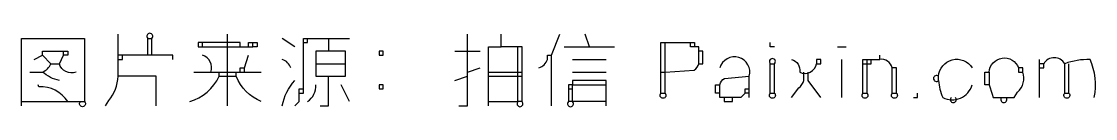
# Model space of a CAD drawing. Extents: x 21 to 958, y 17 to 450.
# Drawn here: x 21 to 276.3, y 16.8 to 34.2 of the extents above; entities that cross this region are included whole.
import ezdxf

# ---------------------------------------------------------------- set-up
doc = ezdxf.new("R2010")
doc.units = 0
doc.layers.get('0').update_dxf_attribs({"linetype": 'CONTINUOUS'})

msp = doc.modelspace()

# ---------------------------------------------------------------- linework, layer by layer
at = {"color": 255, "linetype": 'CONTINUOUS'}
for points in [[(41, 17), (41.75, 18.25, 0.156902), (44, 24), (44, 28), (44, 29), (44, 34)], [(21, 17), (21, 18), (21, 33), (36, 33), (36, 18, -2.414214), (35, 18)], [(132, 18), (139, 18, 2.414214), (140, 18), (140, 19), (140, 20), (140, 21), (140, 22), (140, 23), (140, 24), (140, 25), (140, 26), (140, 27), (140, 28), (140, 29), (140, 30), (140, 31), (135, 31)], [(23, 25), (26, 25, 0.184026), (28, 27), (30, 27), (31, 29), (31, 30)], [(144, 26, 0.236068), (146, 28), (146, 29), (147, 29)], [(194, 19), (194, 20), (194, 21), (194, 24, 0.996137), (187, 26)], [(251, 22), (250, 22), (250, 23), (250, 24), (250, 25), (251, 25, -0.804465), (258, 26), (258, 25), (259, 25)], [(276, 19, 0.158969), (275, 28, 0.087559), (269, 27, 0.56619), (264, 27), (263, 27)], [(85, 26, 0.236068), (83, 28)], [(239, 23), (239, 24, -0.73284), (247, 26)], [(251, 25), (251, 24), (251, 23), (251, 22), (251.75, 19.75), (252, 19), (257, 19), (257.75, 20.25, 0.315319), (259, 25), (259, 26), (258, 26)], [(30, 23, -0.120666), (26, 25)], [(61, 18, 0.208478), (68, 24), (68, 25)], [(78, 18, -0.198726), (72, 24), (72, 25)], [(187, 20), (186, 20), (186, 21), (186, 22), (187, 22, -0.226549), (188.08, 23.51), (194, 24)]]:
    msp.add_lwpolyline(points, format="xyb", dxfattribs=at)
at = {"color": 254, "linetype": 'CONTINUOUS'}
for points in [[(52, 29), (52, 30), (52, 31), (52, 32), (52, 33, 2.414214), (51, 33)], [(174, 20, -2.414214), (173, 20), (173, 21), (173, 22), (173, 23), (173, 24), (173, 25), (173, 26), (173, 27), (173, 28), (173, 29), (173, 30), (173, 31), (173, 32), (181, 32), (181, 31)], [(66, 25, 0.44169), (64, 29)], [(173, 25), (174, 25), (180.93, 25.49, 0.196577), (182, 27), (182, 28), (182, 29), (182, 30)], [(199, 20), (200, 20), (200, 21), (200, 22), (200, 23), (200, 24), (200, 25), (200, 26), (200, 27, 2.414214), (199, 27)], [(228, 20), (229, 20), (229, 21), (229, 22), (229, 23), (229, 24), (229, 25), (229, 26), (228, 26, 0.389934), (225, 28), (225, 29)], [(34, 25, -0.44169), (30, 27)], [(200, 20, -2.414214), (199, 20), (199, 21), (199, 22), (199, 23), (199, 24), (199, 25), (199, 26), (199, 27), (200, 27)], [(204, 28, -0.389934), (206, 25, 0.504798), (210, 27)], [(222, 20, -2.414214), (221, 20), (221, 21), (221, 22), (221, 23), (221, 24), (221, 25), (221, 26), (221, 27), (221, 28), (225, 28)], [(229, 20, -2.414214), (228, 20), (228, 21), (228, 22), (228, 23), (228, 24), (228, 25), (228, 26)], [(270, 20, -2.414214), (269, 20), (269, 21), (269, 22), (269, 23), (269, 24), (269, 25), (269, 26), (269, 27)], [(83, 17, -0.151606), (86, 23)], [(160, 17), (160, 18), (160, 22), (160, 23), (152, 23), (152, 22), (151, 22), (151, 21), (151, 20), (151, 19), (151, 18, 2.414214), (152, 18), (151, 18)], [(204, 19), (205.75, 21.25, 0.146769), (207, 23), (207, 24), (207, 25)], [(239, 24, 2.414214), (239, 23, 0.086485), (240, 19, 0.474236), (247, 22)], [(32, 18, 0.280195), (25.12, 21.47), (25, 22)], [(89, 18, 0.254994), (91, 22)], [(242, 19, 2.414214), (243, 19)]]:
    msp.add_lwpolyline(points, format="xyb", dxfattribs=at)
at = {"color": 255, "linetype": 'CONTINUOUS'}
for points in [[(70, 17), (70, 18), (70, 21), (70, 24), (70, 25), (70, 31), (70, 32), (70, 34)], [(125, 17), (127, 17), (127, 24), (127, 25), (127, 30), (127, 34)], [(132, 17), (132, 18), (132, 24), (132, 25), (132, 31), (135, 31), (135, 34)], [(147, 17), (147, 28), (147, 29), (149, 34)], [(64, 31), (65, 31), (66, 31), (67, 31), (68, 31), (69, 31), (70, 31), (71, 31), (72, 31), (73, 31), (75, 31), (76, 31), (76, 32)], [(86, 31), (83, 33)], [(86, 17), (87, 18), (87, 20), (88, 20), (88, 21), (88, 28), (88, 32), (89, 32), (89, 33)], [(88, 32), (88, 33), (99, 33)], [(94, 33), (94, 30), (91, 30), (91, 27), (91, 24), (98, 24), (98, 27), (98, 30), (94, 30)], [(150, 31), (156, 31), (162, 31)], [(173, 20), (174, 20), (174, 21), (174, 22), (174, 23), (174, 24), (174, 25), (174, 26), (174, 27), (174, 28), (174, 29), (174, 30), (174, 31), (174, 32)], [(200, 31), (199, 31), (199, 32)], [(215, 31), (216, 31), (217, 31)], [(24, 28), (26, 29), (26, 30), (27, 30), (32, 30), (32, 29), (31, 29)], [(28, 27), (26, 29)], [(57, 28), (57, 29), (52, 29), (51, 29), (44, 29)], [(124, 30), (127, 30), (130, 30)], [(91, 27), (98, 27)], [(152, 28), (160, 28)], [(216, 19), (216, 28)], [(263, 19), (263, 26), (263, 27), (263, 28)], [(269, 20), (270, 20), (270, 21), (270, 22), (270, 23), (270, 24), (270, 25), (270, 26), (270, 27)], [(53, 17), (53, 24), (44, 24)], [(62, 25), (66, 25), (70, 25), (73, 25), (74, 25), (78, 25)], [(92, 17), (94, 17), (94, 24)], [(124, 23), (127, 24)], [(152, 25), (160, 25)], [(211, 19), (208, 23), (208, 24), (208, 25)], [(107, 21), (107, 22), (106, 22), (106, 21), (107, 21)], [(160, 18), (152, 18), (152, 19), (152, 20), (152, 21)], [(194, 20), (193, 20), (192, 19), (187, 19), (187, 20), (187, 21), (187, 22)], [(193, 20), (193, 21), (194, 21)], [(21, 18), (32, 18), (36, 18)], [(233, 19), (234, 19), (234, 20)]]:
    msp.add_lwpolyline(points, dxfattribs=at)
at = {"color": 254, "linetype": 'CONTINUOUS'}
for points in [[(156, 31), (155, 34)], [(73, 31), (73, 32), (70, 32), (63, 32), (63, 31), (64, 31), (64, 32)], [(75, 31), (75, 32), (77, 32), (77, 31), (76, 31)], [(140, 18), (139, 18), (139, 19), (139, 20), (139, 21), (139, 22), (139, 23), (139, 24), (139, 25), (139, 26), (139, 27), (139, 28), (139, 29), (139, 30), (139, 31)], [(182, 27), (183, 27), (183, 28), (183, 29), (183, 30), (182, 30), (182, 31), (181, 31), (180, 31), (180, 32)], [(44, 28), (45, 28), (45, 29)], [(74, 25), (74, 26), (75, 29)], [(107, 29), (107, 30), (106, 30), (106, 29), (107, 29)], [(73, 25), (73, 26), (74, 26)], [(127, 25), (130, 26)], [(210, 27), (211, 27), (211, 28), (210, 28), (210, 27)], [(221, 27), (222, 27), (223, 27), (223, 28)], [(221, 20), (222, 20), (222, 21), (222, 22), (222, 23), (222, 24), (222, 25), (222, 26), (222, 27), (222, 28)], [(263, 26), (264, 26), (264, 27)], [(68, 24), (69, 24), (70, 24), (71, 24), (72, 24)], [(132, 25), (139, 25), (140, 25)], [(132, 24), (133, 24), (134, 24), (135, 24), (136, 24), (137, 24), (138, 24), (139, 24), (140, 24)], [(99, 18), (97, 22)]]:
    msp.add_lwpolyline(points, dxfattribs=at)
at = {"color": 253, "linetype": 'CONTINUOUS'}
for points in [[(51, 29), (51, 30), (51, 31), (51, 32), (51, 33), (52, 33)], [(87, 20), (87, 21), (88, 21)], [(151, 21), (152, 21), (152, 22), (153, 22), (154, 22), (155, 22), (156, 22), (157, 22), (158, 22), (159, 22), (160, 22)], [(188, 19), (188, 18), (189, 18), (190, 18), (190, 19)]]:
    msp.add_lwpolyline(points, dxfattribs=at)
msp.add_lwpolyline([(254, 19, 2.414214), (255, 19)], format="xyb", dxfattribs=at)

doc.saveas('drawing.dxf')
